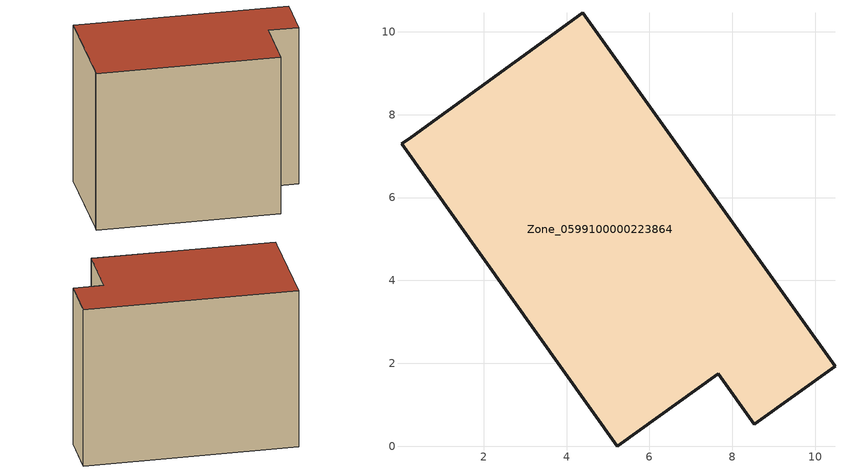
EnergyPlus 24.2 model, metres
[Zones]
Zone_0599100000223864
 floor ground (C_G): 0.26,7.45 4.39,10.46 10.48,1.92 8.53,0.53 7.66,1.75 5.22,0 0.02,7.3 z0
 wall outside (C_F): 10.48,1.92 4.39,10.46 0.26,7.45 0.02,7.3 5.22,0 7.66,1.75 8.53,0.53 10.48,1.92 z0:8.28
 roof outside (C_R): 4.39,10.46 0.26,7.45 0.02,7.3 5.22,0 7.66,1.75 8.53,0.53 10.48,1.92 z8.28
[BUILDING]
Pand.0599100000223864: North Axis=0; Terrain=City; Loads Convergence Tolerance Value=0.04; Temperature Convergence Tolerance Value=0.4; Solar Distribution=FullExterior; Maximum Number of Warmup Days=25; Minimum Number of Warmup Days=1
[Site:Location]
Rotterdam.The.Hague.AP_ZH_NLD Design_Conditions: Latitude=51.96; Longitude=4.45; Time Zone=1; Elevation=-4.5
[SITE:GROUNDTEMPERATURE:BUILDINGSURFACE]
18, 18, 18, 18, 18, 18, 18, 18, 18, 18, 18, 18
[MATERIAL] Thermal Absorptance=0.9; Solar Absorptance=0.7; Visible Absorptance=0.7
Name | Roughness | Thickness | Conductivity | Density | Specific Heat
G.TI.1975-1991 | MediumSmooth | 0.15 | 0.288461 | 540 | 1210
F.TI.1975-1991 | Rough | 0.3 | 0.230769 | 1920 | 840
R.TI.1975-1991 | MediumRough | 0.2 | 0.153846 | 1500 | 1000
[CONSTRUCTION]
C_G: G.TI.1975-1991
C_F: F.TI.1975-1991
C_R: R.TI.1975-1991
[ZONE]
Zone_0599100000223864: Type=1; Multiplier=1; Ceiling Height=Autocalculate; Volume=Autocalculate; Floor Area=autocalculate; Part of Total Floor Area=Yes
[ZONEINFILTRATION:DESIGNFLOWRATE]
Infil_Zone_0599100000223864: Zone or ZoneList or Space or SpaceList=Zone_0599100000223864; Schedule=AlwaysOn; Design Flow Rate Calculation Method=Flow/Area; Flow Rate per Floor Area=0.003; Constant Term Coefficient=1; Temperature Term Coefficient=0; Velocity Term Coefficient=0; Velocity Squared Term Coefficient=0
[HVACTEMPLATE:ZONE:IDEALLOADSAIRSYSTEM]
Zone_0599100000223864: Maximum Heating Supply Air Temperature=50; Minimum Cooling Supply Air Temperature=13; Maximum Heating Supply Air Humidity Ratio=0.0156; Minimum Cooling Supply Air Humidity Ratio=0.0077; Heating Limit=NoLimit; Cooling Limit=NoLimit; Dehumidification Control Type=ConstantSensibleHeatRatio; Cooling Sensible Heat Ratio=0.7; Dehumidification Setpoint=60; Humidification Control Type=None; Humidification Setpoint=30; Outdoor Air Method=None; Outdoor Air Flow Rate per Person=0.00944; Outdoor Air Flow Rate per Zone Floor Area=0; Outdoor Air Flow Rate per Zone=0; Demand Controlled Ventilation Type=None; Outdoor Air Economizer Type=NoEconomizer; Heat Recovery Type=None; Sensible Heat Recovery Effectiveness=0.7; Latent Heat Recovery Effectiveness=0.65
[ZONECONTROL:THERMOSTAT]
ThermostatControl_Zone_0599100000223864: Zone or ZoneList=Zone_0599100000223864; Control Type Schedule=DualSetpointControlType; Control 1=Thermostat_Zone_0599100000223864; Temperature Difference Between Cutout And Setpoint=0
[THERMOSTATSETPOINT:DUALSETPOINT]
Thermostat_Zone_0599100000223864: Heating Setpoint Temperature Schedule=HeatingSetpoint_Zone_0599100000223864; Cooling Setpoint Temperature Schedule=CoolingSetpoint_Zone_0599100000223864
[SCHEDULE:COMPACT]
HeatingSetpoint_Zone_0599100000223864: Through: 12/31, For: AllDays, Until: 24:00, 21
CoolingSetpoint_Zone_0599100000223864: Through: 12/31, For: AllDays, Until: 24:00, 24
DualSetpointControlType: Through: 12/31, For: AllDays, Until: 24:00, 4
AlwaysOn: Through: 12/31, For: AllDays, Until: 24:00, 1
